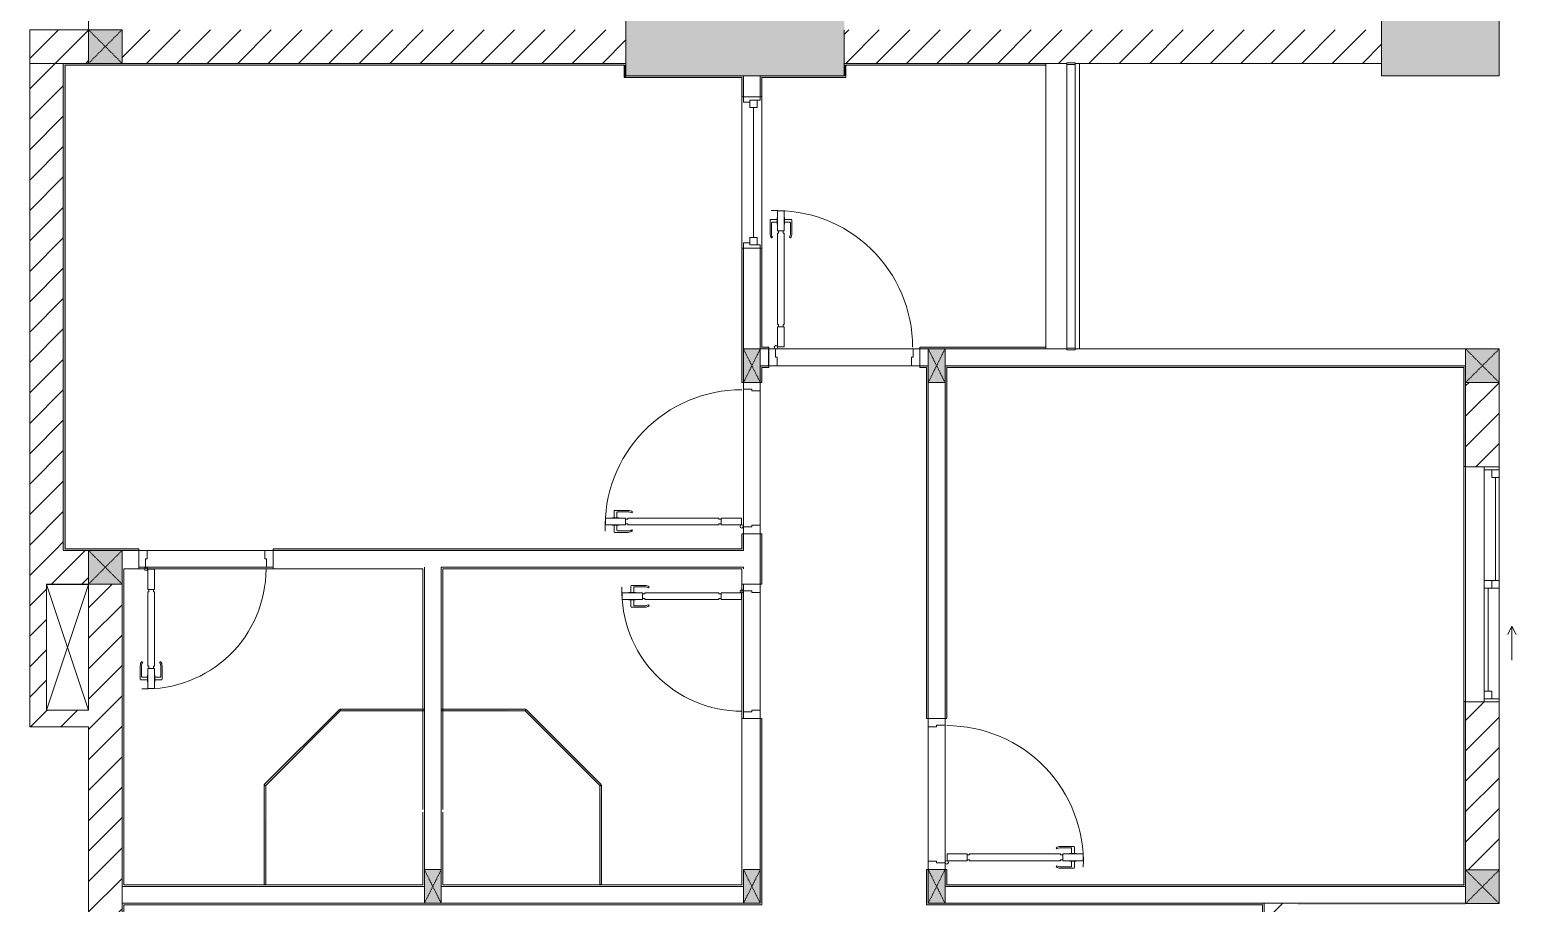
# Model space of a CAD drawing. Header units: millimetres. Extents: x 41758 to 237109, y 3795 to 78637.
# Drawn here: x 228258 to 237109, y 64837 to 70037 of the extents above; entities that cross this region are included whole.
import ezdxf

# ---------------------------------------------------------------- set-up
doc = ezdxf.new("R2010")
doc.units = ezdxf.units.MM
doc.linetypes.add('IMPORT-Dash _2_', pattern=[6, 3, -3])
for name, color, linetype, lineweight in [('0-2', 130, 'Continuous', 9), ('A-DETL-GENF-7', 130, 'Continuous', 9), ('A-DOOR-2', 130, 'Continuous', 9), ('A-FLOR-1', 130, 'Continuous', 9), ('A-FLOR-HRAL-5', 130, 'Continuous', 9), ('A-GLAZ-3', 130, 'Continuous', 9), ('A-GLAZ-CURT-3', 130, 'Continuous', 9), ('A-WALL-1', 130, 'Continuous', 9), ('A-WALL-PATT-3', 130, 'Continuous', 9), ('A_1404_dwg-1', 130, 'Continuous', 9), ('I-WALL', 130, 'Continuous', 9), ('I-WALL-1', 130, 'Continuous', 9), ('S-COLS-1', 130, 'Continuous', 9), ('S-COLS-2', 130, 'Continuous', 9), ('S-COLS-4', 130, 'Continuous', 9), ('S-COLS-7', 130, 'IMPORT-Dash _2_', 9), ('S-COLS-HDLN-1', 130, 'IMPORT-Dash _2_', 9)]:
    doc.layers.add(name, color=color, linetype=linetype, lineweight=lineweight)
pattern_1 = [(45, (0, 0), (-90.50967, 90.50967), [])]

# ---------------------------------------------------------------- blocks, each defined once
blk = doc.blocks.new('A_1404_dwg_NCV_TKTC_KET CAU_rvt-1-TKTC_MB HOÀN THIỆN SÀN TẦNG 3-4-4819833-KeyPlan-CH6')
at = {"layer": 'S-COLS-1'}
for points in [[(123352.6, 69761.9), (123352.4, 70111.9), (122052.6, 70111.7), (122052.6, 69761.9), (122862.6, 69761.9)], [(127052.6, 69761.9), (127252.6, 69761.9), (127252.6, 70111.9), (126552.6, 70111.9), (126552.6, 69761.9)]]:
    blk.add_hatch(color=256, dxfattribs=at).paths.add_polyline_path(points)
at = {"layer": 'A-FLOR-1'}
blk.add_line((124752.6, 69835.3), (126552.6, 69835.3), dxfattribs=at)
at = {"layer": 'A-FLOR-1', "flags": 128}
blk.add_lwpolyline([(118602.6, 65986.9), (118602.6, 66734.9), (118852.5, 66734.9)], dxfattribs=at)
at = {"layer": 'S-COLS-2'}
for p, q in [((122052.6, 70111.9), (122052.6, 69836.9)), ((123352.6, 69836.9), (123352.6, 70036.9))]:
    blk.add_line(p, q, dxfattribs=at)
at = {"layer": 'S-COLS-2', "flags": 128}
blk.add_lwpolyline([(126552.6, 70111.9), (126552.6, 69761.9), (127252.6, 69761.9), (127252.6, 70111.9), (127052.5, 70111.9)], dxfattribs=at)
blk = doc.blocks.new('A_1404_dwg_DOOR_CW_01 CANH MO-PANEL KINH - DIW_01-900x2200-CỬA GỖ VÂN LAMINATE-V95-TKTC_MB HOÀN THIỆN SÀN TẦNG 3-4-4819903-KeyPlan-CH6')
at = {"layer": 'A-DETL-GENF-7'}
for p, q in [((38813.8, 28420.8), (38818.3, 28414.2)), ((38839.6, 28428.9), (38919.1, 28428.9)), ((38902.1, 28420.9), (38839.6, 28420.9)), ((38906.1, 28385.9), (38906.1, 28416.9)), ((38923.1, 28385.9), (38923.1, 28424.9)), ((38906.1, 28341.9), (38906.1, 28310.9)), ((38923.1, 28341.9), (38923.1, 28302.9)), ((38813.8, 28307.1), (38818.3, 28313.6)), ((38902.1, 28306.9), (38839.6, 28306.9)), ((38839.6, 28298.9), (38919.1, 28298.9))]:
    blk.add_line(p, q, dxfattribs=at)
at = {"layer": 'A-DETL-GENF-7', "flags": 128}
for points in [[(38284.6, 28343.9), (38284.6, 28383.9), (38164.6, 28383.9), (38164.6, 28343.9)], [(38298.6, 28349.9), (38298.6, 28343.9), (38840.6, 28343.9), (38840.6, 28349.9), (38854.6, 28349.9), (38854.6, 28377.9), (38840.6, 28377.9), (38840.6, 28383.9), (38298.6, 28383.9), (38298.6, 28377.9), (38284.6, 28377.9), (38284.6, 28349.9)], [(38974.6, 28383.9), (38974.6, 28343.9), (38854.6, 28343.9), (38854.6, 28383.9)], [(38894.8, 28385.9), (38894.8, 28383.9), (38934.3, 28383.9), (38934.3, 28385.9)], [(38894.8, 28341.9), (38894.8, 28343.9), (38934.3, 28343.9), (38934.3, 28341.9)]]:
    blk.add_lwpolyline(points, close=True, dxfattribs=at)
at = {"layer": 'A-DETL-GENF-7'}
blk.add_circle((38162.6, 28393.9), 10, dxfattribs=at)
for centre, radius, start, end in [((38162.6, 28393.9), 814, 270, 2), ((38839.6, 28383.9), 45, 90, 125), ((38839.6, 28383.9), 37, 90, 125), ((38902.1, 28416.9), 4, 0, 90), ((38919.1, 28424.9), 4, 0, 90), ((38839.6, 28343.9), 45, 235, 270), ((38839.6, 28343.9), 37, 235, 270), ((38902.1, 28310.9), 4, 270, 0), ((38919.1, 28302.9), 4, 270, 0)]:
    blk.add_arc(centre, radius, start, end, dxfattribs=at)
at = {"layer": 'A-DOOR-2'}
blk.add_line((38152.6, 28393.9), (38152.6, 28368.9), dxfattribs=at)
at = {"layer": 'A-DOOR-2', "flags": 128}
blk.add_lwpolyline([(38052.6, 28436.9), (38052.6, 28386.9), (38102.6, 28386.9), (38102.6, 28396.9), (38152.6, 28396.9), (38152.6, 28436.9)], close=True, dxfattribs=at)
blk.add_lwpolyline([(38152.6, 27536.9), (38152.6, 27576.9), (38102.6, 27576.9), (38102.6, 27586.9), (38052.6, 27586.9), (38052.6, 27536.9)], dxfattribs=at)
blk = doc.blocks.new('A_1404_dwg_DOOR_CW_01 CANH MO-PANEL KINH - DIG_02-800x2200-CỬA NHÔM KÍNH-V60-TKTC_MB HOÀN THIỆN SÀN TẦNG 3-4-4819851-KeyPlan-CH6')
at = {"layer": 'A-DETL-GENF-7'}
for p, q in [((104712.9, 29523.9), (104712.9, 29603.4)), ((104755.9, 29607.4), (104716.9, 29607.4)), ((104720.9, 29586.4), (104720.9, 29523.9)), ((104755.9, 29590.4), (104724.9, 29590.4)), ((104799.9, 29607.4), (104838.9, 29607.4)), ((104799.9, 29590.4), (104830.9, 29590.4)), ((104834.9, 29586.4), (104834.9, 29523.9)), ((104842.9, 29523.9), (104842.9, 29603.4)), ((104721.1, 29498.1), (104727.6, 29502.7)), ((104834.8, 29498.1), (104828.2, 29502.7))]:
    blk.add_line(p, q, dxfattribs=at)
at = {"layer": 'A-DETL-GENF-7', "flags": 128}
for points in [[(104797.9, 29658.9), (104757.9, 29658.9), (104757.9, 29538.9), (104797.9, 29538.9)], [(104755.9, 29579.2), (104757.9, 29579.2), (104757.9, 29618.7), (104755.9, 29618.7)], [(104799.9, 29579.2), (104797.9, 29579.2), (104797.9, 29618.7), (104799.9, 29618.7)], [(104763.9, 29082.9), (104757.9, 29082.9), (104757.9, 29524.9), (104763.9, 29524.9), (104763.9, 29538.9), (104791.9, 29538.9), (104791.9, 29524.9), (104797.9, 29524.9), (104797.9, 29082.9), (104791.9, 29082.9), (104791.9, 29068.9), (104763.9, 29068.9)], [(104757.9, 29068.9), (104797.9, 29068.9), (104797.9, 28948.9), (104757.9, 28948.9)]]:
    blk.add_lwpolyline(points, close=True, dxfattribs=at)
at = {"layer": 'A-DETL-GENF-7'}
blk.add_circle((104807.9, 28946.9), 10, dxfattribs=at)
for centre, radius, start, end in [((104807.9, 28946.9), 714, 88, 180), ((104716.9, 29603.4), 4, 90, 180), ((104724.9, 29586.4), 4, 90, 180), ((104830.9, 29586.4), 4, 0, 90), ((104838.9, 29603.4), 4, 0, 90), ((104757.9, 29523.9), 45, 180, 215), ((104757.9, 29523.9), 37, 180, 215), ((104797.9, 29523.9), 37, 325, 0), ((104797.9, 29523.9), 45, 325, 0)]:
    blk.add_arc(centre, radius, start, end, dxfattribs=at)
at = {"layer": 'A-DOOR-2'}
blk.add_line((104807.9, 28936.9), (104782.9, 28936.9), dxfattribs=at)
at = {"layer": 'A-DOOR-2', "flags": 128}
for points in [[(104050.9, 28836.9), (104050.9, 28936.9), (104090.9, 28936.9), (104090.9, 28886.9), (104100.9, 28886.9), (104100.9, 28836.9)], [(104800.9, 28836.9), (104800.9, 28886.9), (104810.9, 28886.9), (104810.9, 28936.9), (104850.9, 28936.9), (104850.9, 28836.9)]]:
    blk.add_lwpolyline(points, close=True, dxfattribs=at)
blk = doc.blocks.new('A_1404_dwg_DOOR_CW_01 CANH MO-PANEL KINH - DIW_01-900x2200-CỬA GỖ VÂN LAMINATE-553375-TKTC_MB HOÀN THIỆN SÀN TẦNG 3-4-4819841-KeyPlan-CH6')
at = {"layer": 'A-DETL-GENF-7'}
for p, q in [((112513.8, 58864.8), (112518.3, 58858.2)), ((112539.6, 58872.9), (112619.1, 58872.9)), ((112602.1, 58864.9), (112539.6, 58864.9)), ((112623.1, 58829.9), (112623.1, 58868.9)), ((112606.1, 58829.9), (112606.1, 58860.9)), ((112606.1, 58785.9), (112606.1, 58754.9)), ((112623.1, 58785.9), (112623.1, 58746.9)), ((112513.8, 58751), (112518.3, 58757.6)), ((112602.1, 58750.9), (112539.6, 58750.9)), ((112539.6, 58742.9), (112619.1, 58742.9))]:
    blk.add_line(p, q, dxfattribs=at)
at = {"layer": 'A-DETL-GENF-7', "flags": 128}
for points in [[(111984.6, 58827.9), (111984.6, 58787.9), (111864.6, 58787.9), (111864.6, 58827.9)], [(111998.6, 58821.9), (111998.6, 58827.9), (112540.6, 58827.9), (112540.6, 58821.9), (112554.6, 58821.9), (112554.6, 58793.9), (112540.6, 58793.9), (112540.6, 58787.9), (111998.6, 58787.9), (111998.6, 58793.9), (111984.6, 58793.9), (111984.6, 58821.9)], [(112674.6, 58787.9), (112674.6, 58827.9), (112554.6, 58827.9), (112554.6, 58787.9)], [(112594.8, 58829.9), (112594.8, 58827.9), (112634.3, 58827.9), (112634.3, 58829.9)], [(112594.8, 58785.9), (112594.8, 58787.9), (112634.3, 58787.9), (112634.3, 58785.9)]]:
    blk.add_lwpolyline(points, close=True, dxfattribs=at)
at = {"layer": 'A-DETL-GENF-7'}
blk.add_circle((111862.6, 58777.9), 10, dxfattribs=at)
for centre, radius, start, end in [((111862.6, 58777.9), 814, 358, 90), ((112539.6, 58827.9), 45, 90, 125), ((112539.6, 58827.9), 37, 90, 125), ((112602.1, 58860.9), 4, 0, 90), ((112619.1, 58868.9), 4, 0, 90), ((112539.6, 58787.9), 45, 235, 270), ((112539.6, 58787.9), 37, 235, 270), ((112602.1, 58754.9), 4, 270, 0), ((112619.1, 58746.9), 4, 270, 0)]:
    blk.add_arc(centre, radius, start, end, dxfattribs=at)
at = {"layer": 'A-DOOR-2'}
blk.add_line((111852.6, 58777.9), (111852.6, 58802.9), dxfattribs=at)
at = {"layer": 'A-DOOR-2', "flags": 128}
for points in [[(111752.6, 59634.9), (111852.6, 59634.9), (111852.6, 59594.9), (111802.6, 59594.9), (111802.6, 59584.9), (111752.6, 59584.9)], [(111752.6, 58784.9), (111802.6, 58784.9), (111802.6, 58774.9), (111852.6, 58774.9), (111852.6, 58734.9), (111752.6, 58734.9)]]:
    blk.add_lwpolyline(points, close=True, dxfattribs=at)
blk = doc.blocks.new('A_1404_dwg_M_Fixed - 900 x 1400-901191-TKTC_MB HOÀN THIỆN SÀN TẦNG 3-4-4819853-KeyPlan-CH6')
at = {"layer": 'A-GLAZ-3'}
blk.add_line((107013.5, 28877.9), (107787.5, 28877.9), dxfattribs=at)
at = {"layer": 'A-GLAZ-3', "flags": 128}
for points in [[(106982.5, 28899.9), (106982.5, 28936.9), (106950.5, 28936.9)], [(106950.5, 28836.9), (106969.5, 28836.9), (106969.5, 28899.9), (107013.5, 28899.9), (107013.5, 28855.9), (106969.5, 28855.9)], [(107831.5, 28855.9), (107787.5, 28855.9), (107787.5, 28899.9), (107831.5, 28899.9), (107831.5, 28836.9), (107849.4, 28836.9)], [(107818.5, 28899.9), (107818.5, 28936.9), (107850.5, 28936.9)]]:
    blk.add_lwpolyline(points, dxfattribs=at)
blk = doc.blocks.new('A_1404_dwg_Railing - 50 x 10mm-901205-TKTC_MB HOÀN THIỆN SÀN TẦNG 3-4-4819863-KeyPlan-CH6')
at = {"layer": 'A-FLOR-HRAL-5', "flags": 128}
blk.add_lwpolyline([(107982.6, 24611.9), (107982.6, 24561.9), (107972.6, 24561.9), (107972.6, 24611.9)], close=True, dxfattribs=at)
blk = doc.blocks.new('A_1404_dwg_Railing - Railing-1015696-TKTC_MB HOÀN THIỆN SÀN TẦNG 3-4-4819941-KeyPlan-CH6')
at = {"layer": 'A-FLOR-HRAL-5'}
for p, q in [((124677.6, 69830.3), (124677.6, 68141.5)), ((124727.6, 68141.5), (124727.6, 69830.3))]:
    blk.add_line(p, q, dxfattribs=at)
at = {"rotation": 90.00000000000074}
for p in [(149289.4, -38142.3), (149289.4, -39841.1)]:
    blk.add_blockref('A_1404_dwg_Railing - 50 x 10mm-901205-TKTC_MB HOÀN THIỆN SÀN TẦNG 3-4-4819863-KeyPlan-CH6', p, dxfattribs=at)
blk = doc.blocks.new('A_1404_dwg_System Panel - Glazed-901218-TKTC_MB HOÀN THIỆN SÀN TẦNG 3-4-4819900-KeyPlan-CH6')
at = {"layer": 'A-GLAZ-CURT-3'}
blk.add_hatch(color=256, dxfattribs=at).paths.add_polyline_path([(41007.6, 64948.9), (41002.6, 65539.6), (40997.6, 65536.1), (40997.6, 64948.9)])
blk.add_line((41007.6, 64948.9), (41007.6, 65539.6), dxfattribs=at)
at = {"layer": 'A-GLAZ-CURT-3', "flags": 128}
blk.add_lwpolyline([(40997.6, 65537.5), (40997.6, 64948.9), (41007.6, 64948.9)], dxfattribs=at)
blk = doc.blocks.new('A_1404_dwg_System Panel - Glazed-901219-TKTC_MB HOÀN THIỆN SÀN TẦNG 3-4-V100-KeyPlan-CH6')
at = {"layer": 'A-GLAZ-CURT-3'}
blk.add_hatch(color=256, dxfattribs=at).paths.add_polyline_path([(39446.8, 29483), (39450.3, 29493.6), (39002.6, 29934.3), (38999, 29930.7), (39409, 29520.8)])
blk.add_line((38999, 29930.7), (39446.8, 29483), dxfattribs=at)
at = {"layer": 'A-GLAZ-CURT-3', "flags": 128}
blk.add_lwpolyline([(39452.4, 29491.5), (39006.1, 29937.8), (38999, 29930.7)], dxfattribs=at)
blk = doc.blocks.new('A_1404_dwg_System Panel - Glazed-901217-TKTC_MB HOÀN THIỆN SÀN TẦNG 3-4-V101-KeyPlan-CH6')
at = {"layer": 'A-GLAZ-CURT-3'}
blk.add_hatch(color=256, dxfattribs=at).paths.add_polyline_path([(39453.8, 29481.5), (39952.6, 29481.5), (39952.6, 29491.5), (39450.3, 29486.5), (39450.3, 29481.5)])
at = {"layer": 'A-GLAZ-CURT-3', "flags": 128}
blk.add_lwpolyline([(39450.3, 29481.5), (39952.6, 29481.5), (39952.6, 29491.5), (39450.3, 29491.5)], close=True, dxfattribs=at)
blk = doc.blocks.new('A_1404_dwg_G1_SOF - BO TRU - 100x200-746114-TKTC_MB HOÀN THIỆN SÀN TẦNG 3-4-4819846-KeyPlan-CH6')
at = {"layer": 'S-COLS-1'}
blk.add_hatch(color=256, dxfattribs=at).paths.add_polyline_path([(103252.6, 27736.9), (103250.9, 27836.9), (103052.6, 27836.9), (103052.6, 27736.9), (103250.9, 27736.9)])
at = {"layer": 'S-COLS-1', "flags": 128}
blk.add_lwpolyline([(103252.6, 27736.9), (103052.6, 27736.9), (103052.6, 27836.9), (103252.6, 27836.9)], close=True, dxfattribs=at)
at = {"layer": 'S-COLS-HDLN-1'}
for p, q in [((103252.6, 27836.9), (103052.6, 27736.9)), ((103252.6, 27736.9), (103052.6, 27836.9))]:
    blk.add_line(p, q, dxfattribs=at)
blk = doc.blocks.new('A_1404_dwg_DOOR_CW_01 CANH MO-PANEL KINH - DIG_01-900x2200-CỬA NHÔM KÍNH-901226-TKTC_MB HOÀN THIỆN SÀN TẦNG 3-4-4819905-KeyPlan-CH6')
at = {"layer": 'A-DETL-GENF-7'}
for p, q in [((37864.6, 26649.9), (37864.6, 26570.4)), ((37872.6, 26587.4), (37872.6, 26649.9)), ((37872.7, 26675.7), (37879.3, 26671.2)), ((37986.4, 26675.7), (37979.9, 26671.2)), ((37986.6, 26587.4), (37986.6, 26649.9)), ((37994.6, 26649.9), (37994.6, 26570.4)), ((37907.6, 26566.4), (37868.6, 26566.4)), ((37907.6, 26583.4), (37876.6, 26583.4)), ((37951.6, 26583.4), (37982.6, 26583.4)), ((37951.6, 26566.4), (37990.6, 26566.4))]:
    blk.add_line(p, q, dxfattribs=at)
at = {"layer": 'A-DETL-GENF-7', "flags": 128}
for points in [[(37909.6, 27204.9), (37949.6, 27204.9), (37949.6, 27324.9), (37909.6, 27324.9)], [(37915.6, 27190.9), (37909.6, 27190.9), (37909.6, 26648.9), (37915.6, 26648.9), (37915.6, 26634.9), (37943.6, 26634.9), (37943.6, 26648.9), (37949.6, 26648.9), (37949.6, 27190.9), (37943.6, 27190.9), (37943.6, 27204.9), (37915.6, 27204.9)], [(37907.6, 26594.7), (37909.6, 26594.7), (37909.6, 26555.2), (37907.6, 26555.2)], [(37949.6, 26514.9), (37909.6, 26514.9), (37909.6, 26634.9), (37949.6, 26634.9)], [(37951.6, 26594.7), (37949.6, 26594.7), (37949.6, 26555.2), (37951.6, 26555.2)]]:
    blk.add_lwpolyline(points, close=True, dxfattribs=at)
at = {"layer": 'A-DETL-GENF-7'}
blk.add_circle((37959.6, 27326.9), 10, dxfattribs=at)
for centre, radius, start, end in [((37959.6, 27326.9), 814, 180, 272), ((37909.6, 26649.9), 45, 145, 180), ((37909.6, 26649.9), 37, 145, 180), ((37949.6, 26649.9), 37, 0, 35), ((37949.6, 26649.9), 45, 0, 35), ((37868.6, 26570.4), 4, 180, 270), ((37876.6, 26587.4), 4, 180, 270), ((37982.6, 26587.4), 4, 270, 0), ((37990.6, 26570.4), 4, 270, 0)]:
    blk.add_arc(centre, radius, start, end, dxfattribs=at)
at = {"layer": 'A-DOOR-2'}
blk.add_line((37959.6, 27336.9), (37934.6, 27336.9), dxfattribs=at)
at = {"layer": 'A-DOOR-2', "flags": 128}
for points in [[(37152.6, 27436.9), (37102.6, 27436.9), (37102.6, 27336.9), (37142.6, 27336.9), (37142.6, 27386.9), (37152.6, 27386.9)], [(38002.6, 27436.9), (37952.6, 27436.9), (37952.6, 27386.9), (37962.6, 27386.9), (37962.6, 27336.9), (38002.6, 27336.9)]]:
    blk.add_lwpolyline(points, close=True, dxfattribs=at)
blk = doc.blocks.new('A_1404_dwg_System Panel - Glazed-901212-TKTC_MB HOÀN THIỆN SÀN TẦNG 3-4-V102-KeyPlan-CH6')
at = {"layer": 'A-GLAZ-CURT-3'}
blk.add_hatch(color=256, dxfattribs=at).paths.add_polyline_path([(40551.3, 29481.5), (40554.8, 29486.5), (40551.3, 29491.5), (40052.6, 29491.5), (40052.6, 29481.5)])
at = {"layer": 'A-GLAZ-CURT-3', "flags": 128}
blk.add_lwpolyline([(40552.8, 29491.5), (40052.6, 29491.5), (40052.6, 29481.5), (40554.8, 29481.5)], dxfattribs=at)
blk = doc.blocks.new('A_1404_dwg_System Panel - Glazed-901210-TKTC_MB HOÀN THIỆN SÀN TẦNG 3-4-4819895-KeyPlan-CH6')
at = {"layer": 'A-GLAZ-CURT-3'}
blk.add_hatch(color=256, dxfattribs=at).paths.add_polyline_path([(38999, 64948.9), (39007.6, 64948.9), (39002.6, 65539.6), (38997.6, 65539.6), (38997.6, 64948.9)])
blk.add_line((39007.6, 64948.9), (39007.6, 65537.5), dxfattribs=at)
at = {"layer": 'A-GLAZ-CURT-3', "flags": 128}
blk.add_lwpolyline([(38997.6, 65539.6), (38997.6, 64948.9), (39007.6, 64948.9)], dxfattribs=at)
blk = doc.blocks.new('A_1404_dwg_System Panel - Glazed-901211-TKTC_MB HOÀN THIỆN SÀN TẦNG 3-4-V103-KeyPlan-CH6')
at = {"layer": 'A-GLAZ-CURT-3'}
blk.add_hatch(color=256, dxfattribs=at).paths.add_polyline_path([(40558.4, 29483), (41002.6, 29934.3), (40997.6, 29936.3), (40554.8, 29486.5)])
at = {"layer": 'A-GLAZ-CURT-3', "flags": 128}
blk.add_lwpolyline([(40999, 29937.8), (40551.3, 29490.1), (40558.4, 29483), (41006.1, 29930.7)], close=True, dxfattribs=at)
blk = doc.blocks.new('A_1404_dwg_NCV_TKTC_TANG 3 - 4_rvt-1-TKTC_MB HOÀN THIỆN SÀN TẦNG 3-4-4819943-KeyPlan-CH6')
at = {"layer": 'A-WALL-PATT-3'}
for points in [[(118702.6, 66946.9), (118712.6, 66946.9), (118712.6, 69836.9), (118702.6, 69836.9), (118702.6, 69658.9)], [(122052.6, 69826.9), (122052.4, 69836.9), (118712.6, 69836.9), (118712.6, 69826.9), (122052.4, 69826.9)], [(122052.4, 69751.9), (122052.6, 69751.9), (122052.4, 69826.9), (122042.6, 69826.9), (122042.6, 69751.9)], [(122052.6, 69751.9), (122752.6, 69751.9), (122752.6, 69761.9), (122052.6, 69761.9)], [(122862.6, 69751.9), (123362.6, 69751.9), (123362.6, 69761.9), (122862.6, 69761.9)], [(124552.6, 69826.9), (124552.6, 69836.9), (123352.6, 69836.9), (123352.6, 69826.9), (124423.1, 69826.9)], [(123362.6, 69761.9), (123362.6, 69826.9), (123352.6, 69826.9), (123352.6, 69761.9)], [(127042.6, 68026.9), (127052.6, 68026.9), (127052.6, 68036.9), (123952.6, 68036.9), (123952.6, 68026.9), (123962.6, 68026.9)], [(125852.6, 64936.9), (127042.6, 64936.9), (127042.6, 64946.9), (123952.6, 64946.9), (123952.6, 64936.9), (124727.6, 64936.9)], [(125842.6, 64826.9), (125852.6, 64826.9), (125852.6, 64836.9), (123852.6, 64836.9), (123852.6, 64826.9), (124727.6, 64826.9)], [(126062.6, 64826.9), (127052.6, 64826.9), (127052.6, 64836.9), (126052.6, 64836.9), (126052.6, 64826.9)]]:
    blk.add_hatch(color=256, dxfattribs=at).paths.add_polyline_path(points)
h = blk.add_hatch(color=256, dxfattribs=at)
h.paths.add_polyline_path([(122752.6, 66946.9), (122752.6, 67036.9), (122742.6, 67036.9), (122742.6, 66946.9)])
h.paths.add_polyline_path([(122752.6, 67936.9), (122752.6, 68736.9), (122742.6, 68736.9), (122742.6, 67936.9)])
h.paths.add_polyline_path([(122742.6, 69636.9), (122752.6, 69636.9), (122752.6, 69751.9), (122742.6, 69751.9), (122742.6, 69658.9)])
h = blk.add_hatch(color=256, dxfattribs=at)
h.paths.add_polyline_path([(122852.6, 68146.9), (122862.6, 68146.9), (122862.6, 68736.9), (122852.6, 68736.9)])
h.paths.add_polyline_path([(122852.6, 69636.9), (122862.6, 69636.9), (122862.6, 69761.9), (122852.6, 69761.9), (122852.6, 69658.9)])
h = blk.add_hatch(color=256, dxfattribs=at)
h.paths.add_polyline_path([(122902.6, 68136.9), (122902.6, 68146.9), (122852.6, 68146.9), (122852.6, 68136.9), (122862.6, 68136.9)])
h.paths.add_polyline_path([(123952.6, 68136.9), (124552.6, 68136.9), (124552.6, 68146.9), (123802.6, 68146.9), (123802.6, 68136.9), (123852.6, 68136.9)])
h = blk.add_hatch(color=256, dxfattribs=at)
h.paths.add_polyline_path([(122852.6, 64836.9), (122862.6, 64836.9), (122862.6, 65937.3), (122852.6, 65937.3), (122852.6, 65036.9)])
h.paths.add_polyline_path([(122852.6, 66737.3), (122862.6, 66737.3), (122862.6, 67036.9), (122852.6, 67036.9)])
h.paths.add_polyline_path([(122852.6, 67936.9), (122862.6, 67936.9), (122862.6, 68036.9), (122852.6, 68036.9), (122852.6, 68026.9)])
h = blk.add_hatch(color=256, dxfattribs=at)
h.paths.add_polyline_path([(123802.6, 68026.9), (123842.6, 68026.9), (123842.6, 68036.9), (123802.6, 68036.9)])
h.paths.add_polyline_path([(122902.6, 68026.9), (122902.6, 68036.9), (122862.6, 68036.9), (122862.6, 68026.9)])
h = blk.add_hatch(color=256, dxfattribs=at)
h.paths.add_polyline_path([(123842.6, 64826.9), (123852.6, 64826.9), (123852.6, 65037.3), (123842.6, 65036.9), (123842.6, 64836.9)])
h.paths.add_polyline_path([(123852.6, 65937.3), (123852.6, 68036.9), (123842.6, 68036.9), (123842.6, 65937.3)])
h = blk.add_hatch(color=256, dxfattribs=at)
h.paths.add_polyline_path([(123952.6, 64946.9), (123962.6, 64946.9), (123962.6, 65037.3), (123952.6, 65036.9)])
h.paths.add_polyline_path([(123952.6, 65937.3), (123962.6, 65937.3), (123962.6, 68026.9), (123952.6, 68026.9), (123952.6, 66035.3)])
h = blk.add_hatch(color=256, dxfattribs=at)
h.paths.add_polyline_path([(127042.6, 64936.9), (127052.6, 64936.9), (127052.6, 66037.4), (127042.6, 66035.3), (127042.6, 64946.9)])
h.paths.add_polyline_path([(127042.6, 67437.4), (127052.6, 67437.4), (127052.6, 68026.9), (127042.6, 68026.9), (127042.6, 67936.9)])
h = blk.add_hatch(color=256, dxfattribs=at)
h.paths.add_polyline_path([(122752.6, 66936.9), (122752.6, 66946.9), (119952.6, 66946.9), (119952.6, 66936.9), (121491.6, 66936.9)])
h.paths.add_polyline_path([(119052.5, 66936.9), (119152.6, 66936.9), (119152.6, 66946.9), (118702.6, 66946.9), (118702.6, 66936.9), (118852.5, 66936.9)])
at = {"layer": 'A-FLOR-1'}
for p, q in [((123762.6, 68136.9), (122942.6, 68136.9)), ((119902.6, 66937), (119202.6, 66937)), ((119202.6, 66936.9), (119902.6, 66936.9)), ((119192.6, 66837), (119912.6, 66837)), ((122752.6, 66697.3), (122752.6, 65977.3)), ((119902.6, 64946.9), (119902.6, 64948.9)), ((121902.6, 64948.9), (121902.6, 64946.9))]:
    blk.add_line(p, q, dxfattribs=at)
at = {"layer": 'A-FLOR-1', "flags": 128}
for points in [[(123752.6, 68036.9), (122952.6, 68036.9)], [(122752.6, 67076.9), (122752.6, 67896.9)], [(122852.6, 67886.9), (122852.6, 67086.9)], [(122852.6, 66687.3), (122852.6, 65987.3)], [(123852.6, 65087.3), (123852.6, 65887.3)], [(123952.6, 65897.3), (123952.6, 65077.3)]]:
    blk.add_lwpolyline(points, close=True, dxfattribs=at)
at = {"layer": 'A-WALL-1'}
for p, q in [((122752.6, 69751.9), (122752.6, 69636.9)), ((122852.6, 69636.9), (122852.6, 69761.9)), ((124552.6, 69836.9), (124677.6, 69836.9)), ((124552.6, 68146.9), (124552.6, 69826.9)), ((122752.6, 69636.9), (122852.6, 69636.9)), ((122852.6, 68736.9), (122752.6, 68736.9)), ((122752.6, 68736.9), (122752.6, 68136.9)), ((122852.6, 68146.9), (122852.6, 68736.9)), ((122852.6, 68136.9), (122852.6, 68146.9)), ((122902.6, 68136.9), (122852.6, 68136.9)), ((122902.6, 68036.9), (122902.6, 68136.9)), ((122942.6, 68136.9), (123762.6, 68136.9)), ((123802.6, 68136.9), (123802.6, 68036.9)), ((123852.6, 68136.9), (123802.6, 68136.9)), ((124677.6, 68136.9), (123952.6, 68136.9)), ((127052.6, 68136.9), (124727.6, 68136.9)), ((127052.6, 68036.9), (127052.6, 68136.9)), ((122852.6, 68036.9), (122862.6, 68036.9)), ((122862.6, 68036.9), (122902.6, 68036.9)), ((123752.6, 68036.9), (122952.6, 68036.9)), ((123802.6, 68036.9), (123842.6, 68036.9)), ((123842.6, 68036.9), (123852.6, 68036.9)), ((123952.6, 68036.9), (127052.6, 68036.9)), ((122752.6, 67076.9), (122752.6, 67896.9)), ((123952.6, 67936.5), (123852.6, 67936.5)), ((123852.6, 67936.5), (123852.6, 65937.3)), ((123952.6, 65937.3), (123952.6, 67936.5)), ((122852.6, 67886.9), (122852.6, 67086.9)), ((122852.6, 67036.9), (122752.6, 67036.9)), ((122752.6, 67036.9), (122752.6, 66946.9)), ((122852.6, 66737.3), (122852.6, 67036.9)), ((119052.6, 66936.9), (119052.6, 66836.9)), ((119152.6, 66936.9), (119052.6, 66936.9)), ((119152.6, 66836.9), (119152.6, 66936.9)), ((119202.6, 66936.9), (119902.6, 66936.9)), ((119952.6, 66936.9), (119952.6, 66836.9)), ((120852.6, 66936.9), (119952.6, 66936.9)), ((120852.6, 66836.9), (120852.6, 65992.3)), ((122752.6, 66737.3), (122852.6, 66737.3)), ((122852.6, 66687.3), (122852.6, 65987.3)), ((120852.6, 65992.3), (120852.6, 65982.3)), ((120852.6, 65982.3), (120852.6, 65036.9)), ((120952.6, 65982.3), (120952.6, 65992.3)), ((120952.6, 65036.9), (120952.6, 65982.3)), ((122852.6, 65937.3), (122752.6, 65937.3)), ((122852.6, 65036.9), (122852.6, 65937.3)), ((123852.6, 65937.3), (123952.6, 65937.3)), ((123852.6, 65087.3), (123852.6, 65887.3)), ((123952.6, 65897.3), (123952.6, 65077.3)), ((123952.6, 65037.3), (123852.6, 65037.3)), ((122752.6, 64936.9), (120952.6, 64936.9)), ((127052.6, 64936.9), (123952.6, 64936.9)), ((127052.6, 64836.9), (127052.6, 64936.9)), ((120952.6, 64836.9), (122752.6, 64836.9)), ((123952.6, 64836.9), (127052.6, 64836.9))]:
    blk.add_line(p, q, dxfattribs=at)
at = {"layer": 'A-WALL-1', "flags": 128}
for points in [[(122852.6, 69761.9), (122752.6, 69761.9), (122752.6, 69751.9)], [(124727.6, 69836.9), (124752.6, 69836.9), (124752.6, 68136.9)], [(122752.6, 66946.9), (122752.6, 66936.9), (120852.6, 66936.9)], [(120952.6, 65992.3), (120952.6, 66836.9), (122752.6, 66836.9), (122752.6, 66826.9)], [(120852.6, 64936.9), (119052.6, 64936.9), (119052.6, 64836.9), (120852.6, 64836.9)]]:
    blk.add_lwpolyline(points, dxfattribs=at)
at = {"layer": 'I-WALL'}
for p, q in [((122752.6, 69636.9), (122752.6, 69751.9)), ((122852.6, 69761.9), (122852.6, 69636.9)), ((122742.6, 68736.9), (122742.6, 69636.9)), ((122862.6, 69636.9), (122862.6, 68736.9)), ((122752.6, 68136.9), (122752.6, 68736.9)), ((122852.6, 68736.9), (122852.6, 68146.9)), ((122852.6, 68136.9), (122902.6, 68136.9)), ((123802.6, 68136.9), (123852.6, 68136.9)), ((122902.6, 68036.9), (122862.6, 68036.9)), ((123842.6, 68036.9), (123802.6, 68036.9)), ((123852.6, 65937.3), (123852.6, 67936.5)), ((123952.6, 67936.5), (123952.6, 65937.3)), ((127042.6, 66037.4), (127042.6, 67437.4)), ((127052.6, 67437.4), (127052.6, 66037.4)), ((122752.6, 66946.9), (122752.6, 67036.9)), ((122852.6, 67036.9), (122852.6, 66737.3)), ((119052.6, 66936.9), (119152.6, 66936.9)), ((119952.6, 66936.9), (120852.6, 66936.9)), ((119952.6, 66827), (119152.6, 66827)), ((122742.6, 65937.3), (122742.6, 66737.3)), ((122852.6, 65937.3), (122852.6, 65036.9))]:
    blk.add_line(p, q, dxfattribs=at)
at = {"layer": 'I-WALL-1'}
for p, q in [((119052.5, 69836.9), (118852.5, 69836.9)), ((122852.6, 68146.9), (122852.6, 68136.9)), ((122862.6, 68036.9), (122852.6, 68036.9)), ((123852.6, 68036.9), (123842.6, 68036.9)), ((127052.6, 68036.9), (123952.6, 68036.9)), ((118852.5, 66936.9), (119052.5, 66936.9)), ((120842.6, 65992.3), (120842.6, 65982.3)), ((120842.6, 65982.3), (120842.6, 65395.6)), ((120852.6, 65982.3), (120852.6, 65992.3)), ((120852.6, 65036.9), (120852.6, 65982.3)), ((120952.6, 65992.3), (120952.6, 65982.3)), ((120952.6, 65982.3), (120952.6, 65036.9)), ((120962.6, 65982.3), (120962.6, 65992.3)), ((120962.6, 65395.6), (120962.6, 65982.3)), ((127052.6, 64936.9), (127052.6, 65035.3))]:
    blk.add_line(p, q, dxfattribs=at)
at = {"layer": 'I-WALL-1', "flags": 128}
for points in [[(118852.5, 69836.9), (118712.6, 69836.9), (118702.6, 69836.9), (118702.6, 66946.9), (118702.6, 66936.9), (118852.5, 66936.9)], [(119152.6, 66936.9), (119152.6, 66946.9), (118712.6, 66946.9), (118712.6, 69826.9), (122042.6, 69826.9), (122042.6, 69751.9), (122052.6, 69751.9), (122742.6, 69751.9), (122742.6, 69636.9), (122752.6, 69636.9)], [(122752.6, 69751.9), (122752.6, 69761.9), (122052.6, 69761.9), (122052.6, 69826.9), (122052.6, 69836.9), (119052.5, 69836.9)], [(122852.6, 69636.9), (122862.6, 69636.9), (122862.6, 69751.9), (123362.6, 69751.9), (123362.6, 69761.9), (123362.6, 69826.9), (124552.6, 69826.9), (124552.6, 69836.9), (123352.6, 69836.9), (123352.6, 69826.9), (123352.6, 69761.9), (122862.6, 69761.9), (122852.6, 69761.9)], [(122752.6, 68736.9), (122742.6, 68736.9), (122742.6, 67936.9), (122752.6, 67936.9)], [(122902.6, 68136.9), (122902.6, 68146.9), (122862.6, 68146.9), (122862.6, 68736.9), (122852.6, 68736.9)], [(123952.6, 68136.9), (124552.6, 68136.9), (124552.6, 68146.9), (123802.6, 68146.9), (123802.6, 68136.9)], [(122852.6, 67936.9), (122862.6, 67936.9), (122862.6, 68026.9), (122902.6, 68026.9), (122902.6, 68036.9)], [(123802.6, 68036.9), (123802.6, 68026.9), (123842.6, 68026.9), (123842.6, 65937.3), (123852.6, 65937.3)], [(123952.6, 65937.3), (123962.6, 65937.3), (123962.6, 68026.9), (127042.6, 68026.9), (127042.6, 67437.4), (127052.6, 67437.4), (127052.6, 67936.9)], [(127052.6, 67936.9), (127052.6, 68026.9), (127052.6, 68036.9)], [(122752.6, 67036.9), (122742.6, 67036.9), (122742.6, 66946.9), (119952.6, 66946.9), (119952.6, 66936.9)], [(122852.6, 66737.3), (122862.6, 66737.3), (122862.6, 67036.9), (122852.6, 67036.9)], [(120852.6, 66936.9), (122752.6, 66936.9), (122752.6, 66946.9)], [(119052.6, 66837), (119052.6, 66827), (119052.6, 64946.9), (119052.6, 64936.9), (120842.6, 64936.9), (120852.6, 64936.9)], [(120842.6, 65379.4), (120842.6, 64946.9), (119062.6, 64946.9), (119062.6, 66827), (119152.6, 66827), (119152.6, 66837)], [(119952.6, 66837), (119952.6, 66827), (120842.6, 66827), (120842.6, 65992.3)], [(120852.6, 65992.3), (120852.6, 66827), (120852.6, 66837)], [(122752.6, 66826.9), (122752.6, 66836.9), (120952.6, 66836.9), (120952.6, 66826.9), (120952.6, 65992.3)], [(120962.6, 65992.3), (120962.6, 66826.9), (122742.6, 66826.9), (122742.6, 66737.3), (122752.6, 66737.3)], [(127052.6, 65035.3), (127052.6, 66037.4), (127042.6, 66037.4), (127042.6, 64946.9), (123962.6, 64946.9), (123962.6, 65037.3), (123952.6, 65037.3)], [(120852.6, 64836.9), (119062.6, 64836.9), (119052.6, 64836.9), (119052.6, 64686.9), (119062.6, 64686.9), (119062.6, 64826.9), (122862.6, 64826.9), (122862.6, 64836.9), (122862.6, 65937.3), (122852.6, 65937.3)], [(122752.6, 65937.3), (122742.6, 65937.3), (122742.6, 64946.9), (120962.6, 64946.9), (120962.6, 65379.4)], [(123852.6, 65037.3), (123842.6, 65037.3), (123842.6, 64826.9), (123852.6, 64826.9), (125842.6, 64826.9), (125842.6, 64662.4), (125852.6, 64662.4), (125852.6, 64826.9), (125852.6, 64836.9), (123952.6, 64836.9)], [(120952.6, 64936.9), (122742.6, 64936.9), (122752.6, 64936.9)], [(123952.6, 64936.9), (127042.6, 64936.9), (127052.6, 64936.9)]]:
    blk.add_lwpolyline(points, dxfattribs=at)
for name, p in [('A_1404_dwg_Railing - Railing-1015696-TKTC_MB HOÀN THIỆN SÀN TẦNG 3-4-4819941-KeyPlan-CH6', (0, 0)), ('A_1404_dwg_DOOR_CW_01 CANH MO-PANEL KINH - DIW_01-900x2200-CỬA GỖ VÂN LAMINATE-553375-TKTC_MB HOÀN THIỆN SÀN TẦNG 3-4-4819841-KeyPlan-CH6', (12100, 6302.4)), ('A_1404_dwg_System Panel - Glazed-901210-TKTC_MB HOÀN THIỆN SÀN TẦNG 3-4-4819895-KeyPlan-CH6', (80900, 0)), ('A_1404_dwg_System Panel - Glazed-901218-TKTC_MB HOÀN THIỆN SÀN TẦNG 3-4-4819900-KeyPlan-CH6', (80900, 0))]:
    blk.add_blockref(name, p)
for name, p, rotation in [('A_1404_dwg_M_Fixed - 900 x 1400-901191-TKTC_MB HOÀN THIỆN SÀN TẦNG 3-4-4819853-KeyPlan-CH6', (151689.5, -38213.6), 90), ('A_1404_dwg_DOOR_CW_01 CANH MO-PANEL KINH - DIG_01-900x2200-CỬA NHÔM KÍNH-901226-TKTC_MB HOÀN THIỆN SÀN TẦNG 3-4-4819905-KeyPlan-CH6', (160905.1, 95473.9), 180), ('A_1404_dwg_G1_SOF - BO TRU - 100x200-746114-TKTC_MB HOÀN THIỆN SÀN TẦNG 3-4-4819846-KeyPlan-CH6', (150589.5, -35115.6), 90), ('A_1404_dwg_G1_SOF - BO TRU - 100x200-746114-TKTC_MB HOÀN THIỆN SÀN TẦNG 3-4-4819846-KeyPlan-CH6', (151689.5, -35115.6), 90), ('A_1404_dwg_DOOR_CW_01 CANH MO-PANEL KINH - DIW_01-900x2200-CỬA GỖ VÂN LAMINATE-V95-TKTC_MB HOÀN THIỆN SÀN TẦNG 3-4-4819903-KeyPlan-CH6', (160905.1, 95473.9), 180), ('A_1404_dwg_DOOR_CW_01 CANH MO-PANEL KINH - DIG_02-800x2200-CỬA NHÔM KÍNH-V60-TKTC_MB HOÀN THIỆN SÀN TẦNG 3-4-4819851-KeyPlan-CH6', (224003.5, 95773.9), 180), ('A_1404_dwg_DOOR_CW_01 CANH MO-PANEL KINH - DIG_02-800x2200-CỬA NHÔM KÍNH-V60-TKTC_MB HOÀN THIỆN SÀN TẦNG 3-4-4819851-KeyPlan-CH6', (151689.5, -38113.6), 90), ('A_1404_dwg_System Panel - Glazed-901211-TKTC_MB HOÀN THIỆN SÀN TẦNG 3-4-V103-KeyPlan-CH6', (160905.1, 95473.9), 180), ('A_1404_dwg_System Panel - Glazed-901212-TKTC_MB HOÀN THIỆN SÀN TẦNG 3-4-V102-KeyPlan-CH6', (160905.1, 95473.9), 180), ('A_1404_dwg_System Panel - Glazed-901217-TKTC_MB HOÀN THIỆN SÀN TẦNG 3-4-V101-KeyPlan-CH6', (160905.1, 95473.9), 180), ('A_1404_dwg_System Panel - Glazed-901219-TKTC_MB HOÀN THIỆN SÀN TẦNG 3-4-V100-KeyPlan-CH6', (160905.1, 95473.9), 180), ('A_1404_dwg_G1_SOF - BO TRU - 100x200-746114-TKTC_MB HOÀN THIỆN SÀN TẦNG 3-4-4819846-KeyPlan-CH6', (148689.5, -38215.6), 90), ('A_1404_dwg_G1_SOF - BO TRU - 100x200-746114-TKTC_MB HOÀN THIỆN SÀN TẦNG 3-4-4819846-KeyPlan-CH6', (150589.5, -38215.6), 90), ('A_1404_dwg_G1_SOF - BO TRU - 100x200-746114-TKTC_MB HOÀN THIỆN SÀN TẦNG 3-4-4819846-KeyPlan-CH6', (151689.5, -38215.6), 90)]:
    blk.add_blockref(name, p, dxfattribs=dict(rotation=rotation))
blk = doc.blocks.new('A_1404_dwg_1_FAMILY RVT - W01-WxH 1400x1400xmm-389822-TKTC_MB HOÀN THIỆN SÀN TẦNG 3-4-4819949-KeyPlan-CH6')
at = {"layer": 'A-GLAZ-3'}
for p, q in [((50000.9, 78313.1), (50204.1, 78313.1)), ((49052.5, 78236.9), (49052.5, 78036.9)), ((49071.5, 78236.9), (49071.5, 78148)), ((49116, 78214.7), (49730.3, 78214.7)), ((49730.3, 78236.9), (49774.7, 78236.9)), ((49774.7, 78192.5), (49730.3, 78192.5)), ((49774.7, 78170.3), (50389, 78170.3)), ((50433.4, 78236.9), (50433.4, 78148))]:
    blk.add_line(p, q, dxfattribs=at)
at = {"layer": 'A-GLAZ-3', "flags": 128}
for points in [[(50051.7, 78338.5), (50000.9, 78313.1), (50051.7, 78287.7)], [(50452.5, 78036.9), (50452.5, 78236.9), (49052.5, 78236.9), (49116, 78236.9)], [(49730.3, 78148), (49730.3, 78236.9), (49116, 78236.9), (49116, 78192.5), (49071.5, 78192.5)], [(49774.7, 78148), (49774.7, 78236.9), (50433.4, 78236.9), (50452.5, 78236.9)], [(50433.4, 78192.5), (50389, 78192.5), (50389, 78148)], [(49052.5, 78148), (49071.5, 78148), (49730.3, 78148), (49774.7, 78148), (50389, 78148), (50452.5, 78148)]]:
    blk.add_lwpolyline(points, dxfattribs=at)
blk = doc.blocks.new('A_1404_dwg_G1_SOF - BO TRU - 200x200-V46-TKTC_MB HOÀN THIỆN SÀN TẦNG 3-4-4820026-KeyPlan-CH6')
at = {"layer": 'S-COLS-7'}
blk.add_hatch(color=256, dxfattribs=at).paths.add_polyline_path([(118852.5, 45236.9), (119052.5, 45237.4), (119052.5, 45436.9), (118852.5, 45436.9), (118852.5, 45237.4)])
at = {"layer": 'S-COLS-4', "flags": 128}
blk.add_lwpolyline([(118852.5, 45236.9), (118852.5, 45436.9), (119052.5, 45436.9), (119052.5, 45236.9)], dxfattribs=at)
at = {"layer": 'S-COLS-HDLN-1'}
for p, q in [((118852.5, 45436.9), (119052.5, 45236.9)), ((119052.5, 45436.9), (118852.5, 45236.9))]:
    blk.add_line(p, q, dxfattribs=at)
blk = doc.blocks.new('A_1404_dwg_G1_SOF - BO TRU - 200x200-V45-TKTC_MB HOÀN THIỆN SÀN TẦNG 3-4-4820025-KeyPlan-CH6')
at = {"layer": 'S-COLS-7'}
blk.add_hatch(color=256, dxfattribs=at).paths.add_polyline_path([(119052.6, 33636.9), (119052.6, 33836.9), (118852.6, 33836.9), (118852.6, 33636.9)])
at = {"layer": 'S-COLS-4', "flags": 128}
blk.add_lwpolyline([(119052.6, 33836.9), (119052.6, 33636.9), (118852.6, 33636.9), (118852.6, 33836.9)], dxfattribs=at)
at = {"layer": 'S-COLS-HDLN-1'}
for p, q in [((118852.6, 33836.9), (119052.6, 33636.9)), ((119052.6, 33836.9), (118852.6, 33636.9))]:
    blk.add_line(p, q, dxfattribs=at)
blk = doc.blocks.new('A_1404_dwg_G1_SOF - BO TRU - 200x200-V122-TKTC_MB HOÀN THIỆN SÀN TẦNG 3-4-4820044-KeyPlan-CH6')
at = {"layer": 'S-COLS-7'}
blk.add_hatch(color=256, dxfattribs=at).paths.add_polyline_path([(127052.6, 67936.9), (127252.6, 67936.9), (127252.6, 68136.9), (127052.6, 68136.9), (127052.6, 68026.9)])
at = {"layer": 'S-COLS-4', "flags": 128}
blk.add_lwpolyline([(127052.6, 68136.9), (127252.6, 68136.9), (127252.6, 67936.9), (127052.6, 67936.9)], dxfattribs=at)
at = {"layer": 'S-COLS-HDLN-1'}
for p, q in [((127052.6, 68136.9), (127252.6, 67936.9)), ((127252.6, 68136.9), (127052.6, 67936.9))]:
    blk.add_line(p, q, dxfattribs=at)
blk = doc.blocks.new('A_1404_dwg-4819832-KeyPlan-CH6')
at = {"layer": 'A-WALL-PATT-3'}
h = blk.add_hatch(dxfattribs=at)
h.set_pattern_fill('FP_41', color=256, style=0, pattern_type=2)
h.set_pattern_definition(pattern_1)
h.paths.add_polyline_path([(122052.4, 69836.9), (122052.6, 69836.9), (122052.4, 70036.9), (119052.5, 70036.9), (119052.5, 69836.9), (122042.4, 69836.9)])
h.paths.add_polyline_path([(118502.5, 69836.9), (118852.5, 69836.9), (118852.5, 70036.9), (118502.5, 70036.9)])
h = blk.add_hatch(dxfattribs=at)
h.set_pattern_fill('FP_41', color=256, style=0, pattern_type=2)
h.set_pattern_definition(pattern_1)
h.paths.add_polyline_path([(126552.5, 69836.9), (126552.6, 69840.3), (126552.5, 70036.9), (123352.6, 70036.9), (123352.6, 69836.9), (124727.6, 69836.9)])
h = blk.add_hatch(dxfattribs=at)
h.set_pattern_fill('FP_41', color=256, style=0, pattern_type=2)
h.set_pattern_definition(pattern_1)
h.paths.add_polyline_path([(118502.6, 66936.9), (118702.6, 66936.9), (118702.6, 69836.9), (118502.6, 69836.9), (118502.6, 66946.9)])
h = blk.add_hatch(dxfattribs=at)
h.set_pattern_fill('FP_41', color=256, style=0, pattern_type=2)
h.set_pattern_definition(pattern_1)
h.paths.add_polyline_path([(127252.6, 65035.3), (127252.6, 66035.3), (127052.6, 66035.3), (127052.6, 65035.3)])
h.paths.add_polyline_path([(127052.6, 67435.3), (127252.6, 67437.4), (127252.6, 67936.9), (127052.6, 67936.9), (127052.6, 67437.4)])
h = blk.add_hatch(dxfattribs=at)
h.set_pattern_fill('FP_41', color=256, style=0, pattern_type=2)
h.set_pattern_definition(pattern_1)
h.paths.add_polyline_path([(118602.5, 66736.9), (118852.5, 66736.9), (118852.5, 66936.9), (118502.6, 66936.9), (118502.6, 66736.9)])
h = blk.add_hatch(dxfattribs=at)
h.set_pattern_fill('FP_41', color=256, style=0, pattern_type=2)
h.set_pattern_definition(pattern_1)
h.paths.add_polyline_path([(118602.5, 65986.9), (118602.5, 66736.9), (118502.5, 66736.9), (118502.6, 65986.9)])
h = blk.add_hatch(dxfattribs=at)
h.set_pattern_fill('FP_41', color=256, style=0, pattern_type=2)
h.set_pattern_definition(pattern_1)
h.paths.add_polyline_path([(119052.5, 65886.9), (119052.5, 66736.9), (118852.5, 66736.9), (118852.5, 65886.9)])
h = blk.add_hatch(dxfattribs=at)
h.set_pattern_fill('FP_41', color=256, style=0, pattern_type=2)
h.set_pattern_definition(pattern_1)
h.paths.add_polyline_path([(118702.6, 65886.9), (118852.5, 65886.9), (118852.5, 65986.9), (118502.5, 65986.9), (118502.6, 65886.9), (118602.5, 65886.9)])
h = blk.add_hatch(dxfattribs=at)
h.set_pattern_fill('FP_41', color=256, style=0, pattern_type=2)
h.set_pattern_definition(pattern_1)
h.paths.add_polyline_path([(118852.5, 61836.9), (119052.5, 61836.9), (119052.5, 63596.9), (118852.5, 63596.9)])
h.paths.add_polyline_path([(118852.5, 64686.9), (119052.5, 64687.4), (119052.5, 65886.9), (118852.5, 65886.9), (118852.5, 64687.4)])
h = blk.add_hatch(dxfattribs=at)
h.set_pattern_fill('FP_41', color=256, style=0, pattern_type=2)
h.set_pattern_definition(pattern_1)
h.paths.add_polyline_path([(126052.6, 61836.9), (126052.6, 62160.3), (125852.6, 62160.3), (125852.6, 61836.9)])
h.paths.add_polyline_path([(126052.6, 64660.3), (126052.6, 64836.9), (125852.6, 64836.9), (125852.6, 64660.3), (126052.4, 64660.3)])
at = {"layer": '0-2'}
for p, q in [((118602.5, 66734.9), (118852.5, 66734.9)), ((118852, 65986.9), (118602.5, 66734)), ((118602.8, 65986.8), (118852.5, 66734.5))]:
    blk.add_line(p, q, dxfattribs=at)
at = {"layer": 'A-FLOR-1'}
blk.add_line((118502.5, 66736.9), (118502.5, 69836.9), dxfattribs=at)
at = {"layer": 'A-WALL-1'}
for p, q in [((122052.6, 69836.9), (122052.6, 70036.9)), ((123352.6, 70036.9), (123352.6, 69836.9)), ((126552.6, 69836.9), (126552.6, 70036.9)), ((124752.6, 69836.9), (126552.6, 69836.9)), ((127252.6, 67435.3), (127252.6, 67936.9)), ((119052.5, 64687.4), (119052.5, 66736.9)), ((127252.6, 65035.3), (127252.6, 66035.3))]:
    blk.add_line(p, q, dxfattribs=at)
at = {"layer": 'A-WALL-1', "flags": 128}
for points in [[(119052.5, 70185.3), (118852.5, 70185.3), (118852.5, 70036.9), (118502.5, 70036.9), (118502.5, 69836.9), (118702.6, 69836.9), (118502.6, 69836.9), (118502.6, 66736.9)], [(118502.5, 66736.9), (118502.5, 65886.9), (118852.5, 65886.9), (118852.5, 64686.9)]]:
    blk.add_lwpolyline(points, dxfattribs=at)
blk.add_lwpolyline([(118852.5, 65986.9), (118602.5, 65986.9), (118602.5, 66736.9), (118852.5, 66736.9)], close=True, dxfattribs=at)
for name, p in [('A_1404_dwg_NCV_TKTC_KET CAU_rvt-1-TKTC_MB HOÀN THIỆN SÀN TẦNG 3-4-4819833-KeyPlan-CH6', (0, 0)), ('A_1404_dwg_NCV_TKTC_TANG 3 - 4_rvt-1-TKTC_MB HOÀN THIỆN SÀN TẦNG 3-4-4819943-KeyPlan-CH6', (0, 0)), ('A_1404_dwg_G1_SOF - BO TRU - 200x200-V46-TKTC_MB HOÀN THIỆN SÀN TẦNG 3-4-4820026-KeyPlan-CH6', (0, 24600)), ('A_1404_dwg_G1_SOF - BO TRU - 200x200-V122-TKTC_MB HOÀN THIỆN SÀN TẦNG 3-4-4820044-KeyPlan-CH6', (0, 0)), ('A_1404_dwg_G1_SOF - BO TRU - 200x200-V45-TKTC_MB HOÀN THIỆN SÀN TẦNG 3-4-4820025-KeyPlan-CH6', (-0.1, 33100)), ('A_1404_dwg_G1_SOF - BO TRU - 200x200-V122-TKTC_MB HOÀN THIỆN SÀN TẦNG 3-4-4820044-KeyPlan-CH6', (0, -3101.6))]:
    blk.add_blockref(name, p)
at = {"rotation": 270}
blk.add_blockref('A_1404_dwg_1_FAMILY RVT - W01-WxH 1400x1400xmm-389822-TKTC_MB HOÀN THIỆN SÀN TẦNG 3-4-4819949-KeyPlan-CH6', (49015.6, 116487.8), dxfattribs=at)

msp = doc.modelspace()

# ---------------------------------------------------------------- block references
at = {"layer": 'A_1404_dwg-1'}
msp.add_blockref('A_1404_dwg-4819832-KeyPlan-CH6', (109755.1, 0), dxfattribs=at)

doc.saveas('drawing.dxf')
